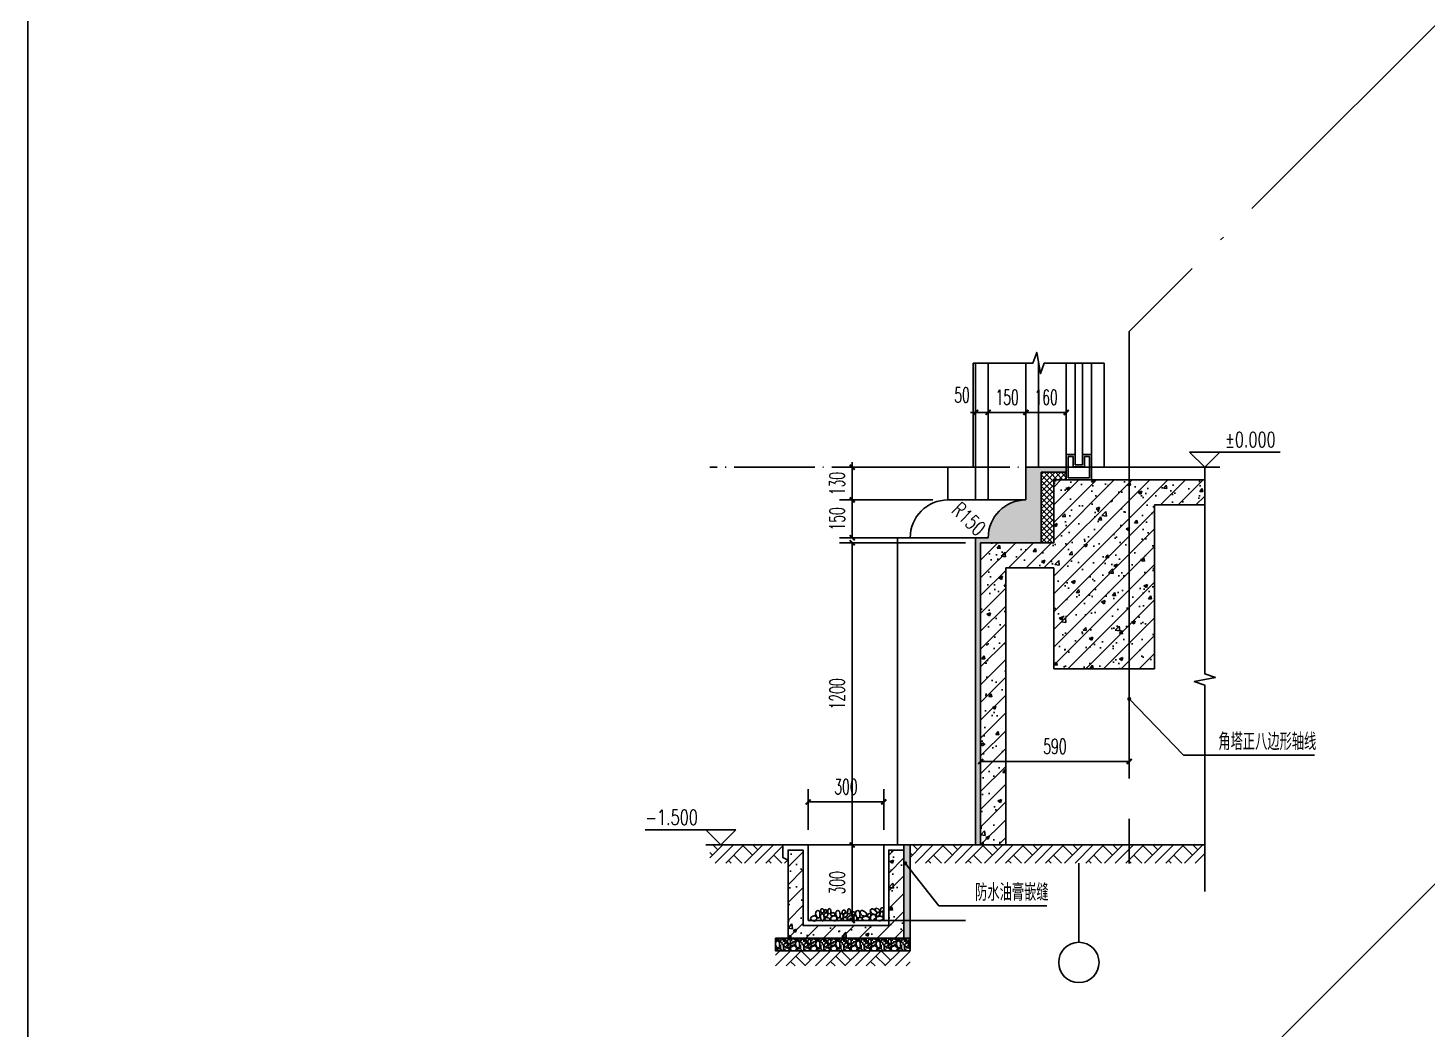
# Model space of a CAD drawing. Extents: x 0 to 125661, y -104936 to 8656.
# Drawn here: x 51141 to 56700, y -34249 to -30271 of the extents above; entities that cross this region are included whole.
import ezdxf
from ezdxf.enums import TextEntityAlignment as Align

# ---------------------------------------------------------------- set-up
doc = ezdxf.new("R2010")
doc.units = 0
doc.header["$LTSCALE"] = 800
doc.header["$MEASUREMENT"] = 0
doc.linetypes.add('DOTE', pattern=[2.42, 2, -0.2, 0.02, -0.2])
doc.layers.get('0').update_dxf_attribs({"linetype": 'CONTINUOUS'})
doc.layers.get('Defpoints').update_dxf_attribs({"color": 1, "linetype": 'CONTINUOUS'})
for name, color, linetype in [('A-卫生间', 173, 'CONTINUOUS'), ('A-外包装修', 227, 'CONTINUOUS'), ('A-外窗', 145, 'CONTINUOUS'), ('AXIS', 3, 'CONTINUOUS'), ('AXIS_TEXT', 7, 'CONTINUOUS'), ('DIM_ELEV', 3, 'CONTINUOUS'), ('DIM_LEAD', 3, 'CONTINUOUS'), ('DIM_SYMB', 3, 'CONTINUOUS'), ('DOTE', 28, 'CONTINUOUS'), ('PUB_DIM', 3, 'CONTINUOUS'), ('PUB_HATCH', 8, 'CONTINUOUS'), ('PUB_TEXT', 7, 'CONTINUOUS'), ('WALL', 50, 'CONTINUOUS'), ('WINDOW', 145, 'CONTINUOUS'), ('看线1', 7, 'CONTINUOUS'), ('门窗', 4, 'CONTINUOUS'), ('防水', 249, 'CONTINUOUS'), ('面层', 123, 'CONTINUOUS')]:
    doc.layers.add(name, color=color, linetype=linetype)
doc.styles.add('_TCH_DIM', font='SIMPLEX', dxfattribs={"bigfont": 'GBCBIG'})
doc.styles.add('COMPLEX', font='COMPLEX')
doc.styles.add('DIM_FONT', font='SIMPLEX.shx', dxfattribs={"width": 0.6})
doc.dimstyles.new('DIMN20', dxfattribs={"dimscale": 0.2, "dimtxt": 300, "dimasz": 100, "dimexe": 250, "dimexo": 300, "dimgap": 150, "dimtad": 1, "dimdec": 0, "dimzin": 0, "dimdsep": 46, "dimtxsty": 'DIM_FONT', "dimblk": 'ARCHTICK', "dimcen": 0.09, "dimclrt": 7, "dimazin": 2, "dimtfac": 1, "dimtdec": 0, "dimtix": 1, "dimtmove": 2, "dimatfit": 3, "dimfxl": 0, "dimtolj": 1, "dimtzin": 0, "dimarcsym": 0})

# ---------------------------------------------------------------- blocks, each defined once
blk = doc.blocks.new('_ArchTick')
at = {"color": 0, "linetype": 'ByBlock', "const_width": 0.4}
blk.add_lwpolyline([(-0.5, -0.5), (0.5, 0.5)], dxfattribs=at)
blk = doc.blocks.new('*D429')
at = {"layer": 'Defpoints', "color": 0}
for p in [(55263.8, -31796.7), (55103.8, -32014.5), (55263.8, -32014.5)]:
    blk.add_point(p, dxfattribs=at)
at = {"layer": 'PUB_DIM', "color": 0, "lineweight": -2}
for p, q in [((55103.8, -31954.5), (55103.8, -31746.7)), ((55103.8, -31796.7), (55263.8, -31796.7)), ((55263.8, -31954.5), (55263.8, -31746.7))]:
    blk.add_line(p, q, dxfattribs=at)
at = {"layer": 'PUB_DIM', "color": 0, "lineweight": -2, "xscale": 20, "yscale": 20, "zscale": 20, "rotation": 180}
blk.add_blockref('_ArchTick', (55103.8, -31796.7), dxfattribs=at)
at = {"layer": 'PUB_DIM', "color": 0, "lineweight": -2, "xscale": 20, "yscale": 20, "zscale": 20}
blk.add_blockref('_ArchTick', (55263.8, -31796.7), dxfattribs=at)
at = {"layer": 'PUB_DIM', "color": 7, "insert": (55183.8, -31736.7), "char_height": 60, "attachment_point": 5, "style": 'DIM_FONT'}
blk.add_mtext('\\A1;160', dxfattribs=at)
blk = doc.blocks.new('*D430')
at = {"layer": 'Defpoints', "color": 0}
for p in [(55103.8, -31796.7), (54953.8, -32014.5), (55103.8, -32014.5)]:
    blk.add_point(p, dxfattribs=at)
at = {"layer": 'PUB_DIM', "color": 0, "lineweight": -2}
for p, q in [((54953.8, -31954.5), (54953.8, -31746.7)), ((54953.8, -31796.7), (55103.8, -31796.7)), ((55103.8, -31954.5), (55103.8, -31746.7))]:
    blk.add_line(p, q, dxfattribs=at)
at = {"layer": 'PUB_DIM', "color": 0, "lineweight": -2, "xscale": 20, "yscale": 20, "zscale": 20, "rotation": 180}
blk.add_blockref('_ArchTick', (54953.8, -31796.7), dxfattribs=at)
at = {"layer": 'PUB_DIM', "color": 0, "lineweight": -2, "xscale": 20, "yscale": 20, "zscale": 20}
blk.add_blockref('_ArchTick', (55103.8, -31796.7), dxfattribs=at)
at = {"layer": 'PUB_DIM', "color": 7, "insert": (55028.8, -31736.7), "char_height": 60, "attachment_point": 5, "style": 'DIM_FONT'}
blk.add_mtext('\\A1;150', dxfattribs=at)
blk = doc.blocks.new('*D431')
at = {"layer": 'Defpoints', "color": 0}
for p in [(54953.8, -31796.7), (54903.8, -32014.5), (54953.8, -32014.5)]:
    blk.add_point(p, dxfattribs=at)
at = {"layer": 'PUB_DIM', "color": 0, "lineweight": -2}
for p, q in [((54903.8, -31796.7), (54883.8, -31796.7)), ((54903.8, -31954.5), (54903.8, -31746.7)), ((54903.8, -31796.7), (54953.8, -31796.7)), ((54953.8, -31954.5), (54953.8, -31746.7)), ((54953.8, -31796.7), (54973.8, -31796.7))]:
    blk.add_line(p, q, dxfattribs=at)
at = {"layer": 'PUB_DIM', "color": 0, "lineweight": -2, "xscale": 20, "yscale": 20, "zscale": 20}
blk.add_blockref('_ArchTick', (54903.8, -31796.7), dxfattribs=at)
at = {"layer": 'PUB_DIM', "color": 0, "lineweight": -2, "xscale": 20, "yscale": 20, "zscale": 20, "rotation": 180}
blk.add_blockref('_ArchTick', (54953.8, -31796.7), dxfattribs=at)
at = {"layer": 'PUB_DIM', "color": 7, "insert": (54849.8, -31727.7), "char_height": 60, "attachment_point": 5, "style": 'DIM_FONT'}
blk.add_mtext('\\A1;50', dxfattribs=at)
blk = doc.blocks.new('*D432')
at = {"layer": 'Defpoints', "color": 0}
for p in [(54413.8, -32144.5), (54793.8, -32144.5), (54793.8, -32294.5)]:
    blk.add_point(p, dxfattribs=at)
at = {"layer": 'PUB_DIM', "color": 0, "lineweight": -2}
for p, q in [((54733.8, -32144.5), (54363.8, -32144.5)), ((54413.8, -32294.5), (54413.8, -32144.5)), ((54733.8, -32294.5), (54363.8, -32294.5))]:
    blk.add_line(p, q, dxfattribs=at)
at = {"layer": 'PUB_DIM', "color": 0, "lineweight": -2, "xscale": 20, "yscale": 20, "zscale": 20}
for p, rotation in [((54413.8, -32144.5), 90), ((54413.8, -32294.5), 270)]:
    blk.add_blockref('_ArchTick', p, dxfattribs=dict(at, rotation=rotation))
at = {"layer": 'PUB_DIM', "color": 7, "insert": (54353.8, -32219.5), "char_height": 60, "attachment_point": 5, "rotation": 90, "style": 'DIM_FONT'}
blk.add_mtext('\\A1;150', dxfattribs=at)
blk = doc.blocks.new('*D433')
at = {"layer": 'Defpoints', "color": 0}
for p in [(54413.8, -32014.5), (54793.8, -32014.5), (54793.8, -32144.5)]:
    blk.add_point(p, dxfattribs=at)
at = {"layer": 'PUB_DIM', "color": 0, "lineweight": -2}
for p, q in [((54733.8, -32014.5), (54363.8, -32014.5)), ((54413.8, -32014.5), (54413.8, -31994.5)), ((54413.8, -32144.5), (54413.8, -32014.5)), ((54733.8, -32144.5), (54363.8, -32144.5)), ((54413.8, -32144.5), (54413.8, -32164.5))]:
    blk.add_line(p, q, dxfattribs=at)
at = {"layer": 'PUB_DIM', "color": 0, "lineweight": -2, "xscale": 20, "yscale": 20, "zscale": 20}
for p, rotation in [((54413.8, -32014.5), 270), ((54413.8, -32144.5), 90)]:
    blk.add_blockref('_ArchTick', p, dxfattribs=dict(at, rotation=rotation))
at = {"layer": 'PUB_DIM', "color": 7, "insert": (54353.8, -32079.5), "char_height": 60, "attachment_point": 5, "rotation": 90, "style": 'DIM_FONT'}
blk.add_mtext('\\A1;130', dxfattribs=at)
blk = doc.blocks.new('*D456')
at = {"layer": 'Defpoints', "color": 0}
for p in [(54538.8, -33343.5), (54238.8, -33514.5), (54538.8, -33514.5)]:
    blk.add_point(p, dxfattribs=at)
at = {"layer": 'PUB_DIM', "color": 0, "lineweight": -2}
for p, q in [((54238.8, -33454.5), (54238.8, -33293.5)), ((54538.8, -33454.5), (54538.8, -33293.5)), ((54238.8, -33343.5), (54538.8, -33343.5))]:
    blk.add_line(p, q, dxfattribs=at)
at = {"layer": 'PUB_DIM', "color": 0, "lineweight": -2, "xscale": 20, "yscale": 20, "zscale": 20, "rotation": 180}
blk.add_blockref('_ArchTick', (54238.8, -33343.5), dxfattribs=at)
at = {"layer": 'PUB_DIM', "color": 0, "lineweight": -2, "xscale": 20, "yscale": 20, "zscale": 20}
blk.add_blockref('_ArchTick', (54538.8, -33343.5), dxfattribs=at)
at = {"layer": 'PUB_DIM', "color": 7, "insert": (54388.8, -33283.5), "char_height": 60, "attachment_point": 5, "style": 'DIM_FONT'}
blk.add_mtext('\\A1;300', dxfattribs=at)
blk = doc.blocks.new('*D457')
at = {"layer": 'Defpoints', "color": 0}
for p in [(54923.8, -32864.5), (55513.8, -32864.5), (55513.8, -33183)]:
    blk.add_point(p, dxfattribs=at)
at = {"layer": 'PUB_DIM', "color": 0, "lineweight": -2}
for p, q in [((54923.8, -32924.5), (54923.8, -33233)), ((55513.8, -32924.5), (55513.8, -33233)), ((54923.8, -33183), (55513.8, -33183))]:
    blk.add_line(p, q, dxfattribs=at)
at = {"layer": 'PUB_DIM', "color": 0, "lineweight": -2, "xscale": 20, "yscale": 20, "zscale": 20, "rotation": 180}
blk.add_blockref('_ArchTick', (54923.8, -33183), dxfattribs=at)
at = {"layer": 'PUB_DIM', "color": 0, "lineweight": -2, "xscale": 20, "yscale": 20, "zscale": 20}
blk.add_blockref('_ArchTick', (55513.8, -33183), dxfattribs=at)
at = {"layer": 'PUB_DIM', "color": 7, "insert": (55218.8, -33123), "char_height": 60, "attachment_point": 5, "style": 'DIM_FONT'}
blk.add_mtext('\\A1;590', dxfattribs=at)
blk = doc.blocks.new('*D458')
at = {"layer": 'Defpoints', "color": 0}
for p in [(54413.8, -32314.5), (54923.8, -32314.5), (54923.8, -33514.5)]:
    blk.add_point(p, dxfattribs=at)
at = {"layer": 'PUB_DIM', "color": 0, "lineweight": -2}
for p, q in [((54863.8, -32314.5), (54363.8, -32314.5)), ((54413.8, -33514.5), (54413.8, -32314.5)), ((54863.8, -33514.5), (54363.8, -33514.5))]:
    blk.add_line(p, q, dxfattribs=at)
at = {"layer": 'PUB_DIM', "color": 0, "lineweight": -2, "xscale": 20, "yscale": 20, "zscale": 20}
for p, rotation in [((54413.8, -32314.5), 90), ((54413.8, -33514.5), 270)]:
    blk.add_blockref('_ArchTick', p, dxfattribs=dict(at, rotation=rotation))
at = {"layer": 'PUB_DIM', "color": 7, "insert": (54353.8, -32914.5), "char_height": 60, "attachment_point": 5, "rotation": 90, "style": 'DIM_FONT'}
blk.add_mtext('\\A1;1200', dxfattribs=at)
blk = doc.blocks.new('*D459')
at = {"layer": 'Defpoints', "color": 0}
for p in [(54413.8, -33514.5), (54923.8, -33514.5), (54923.8, -33814.5)]:
    blk.add_point(p, dxfattribs=at)
at = {"layer": 'PUB_DIM', "color": 0, "lineweight": -2}
for p, q in [((54863.8, -33514.5), (54363.8, -33514.5)), ((54413.8, -33814.5), (54413.8, -33514.5)), ((54863.8, -33814.5), (54363.8, -33814.5))]:
    blk.add_line(p, q, dxfattribs=at)
at = {"layer": 'PUB_DIM', "color": 0, "lineweight": -2, "xscale": 20, "yscale": 20, "zscale": 20}
for p, rotation in [((54413.8, -33514.5), 90), ((54413.8, -33814.5), 270)]:
    blk.add_blockref('_ArchTick', p, dxfattribs=dict(at, rotation=rotation))
at = {"layer": 'PUB_DIM', "color": 7, "insert": (54353.8, -33664.5), "char_height": 60, "attachment_point": 5, "rotation": 90, "style": 'DIM_FONT'}
blk.add_mtext('\\A1;300', dxfattribs=at)
blk = doc.blocks.new('_AXISO')
blk.add_circle((0, 0), 0.5)
at = {"layer": 'AXIS_TEXT', "style": 'COMPLEX', "width": 1.041667}
blk.add_attdef('A', text='', height=0.56, dxfattribs=at).set_placement((-0.25, -0.28), (0.25, -0.28), align=Align.FIT)

msp = doc.modelspace()

# ---------------------------------------------------------------- hatches: boundary and pattern name
at = {"layer": 'PUB_HATCH'}
h = msp.add_hatch(dxfattribs=at)
h.set_pattern_fill('HEX', color=256, scale=10, style=0)
h.set_pattern_definition([(0, (54903.808, -33514.461), (0, 16.49778), [9.525, -19.05]), (120, (54903.808, -33514.461), (-14.2875, -8.24889), [9.525, -19.05]), (60, (54913.333, -33514.461), (-14.2875, 8.24889), [9.525, -19.05])])
h.paths.add_polyline_path([(55163.8, -32034.5), (55263.8, -32034.5), (55263.8, -32014.5), (55103.8, -32014.5), (55103.8, -32144.5, 0.414214), (54953.8, -32294.5), (54903.8, -32294.5), (54903.8, -33514.5), (54923.8, -33514.5), (54923.8, -32314.5), (55163.8, -32314.5)])
h = msp.add_hatch(dxfattribs=at)
h.set_pattern_fill('钢筋混凝土', color=256, scale=20, style=0)
h.set_pattern_definition([(45, (54923.81, -33514.46), (-35.3553, 35.3553), []), (50, (54923.81, -33514.46), (143.452, -12.5504), [15, -165]), (355, (54923.81, -33514.46), (-27.75, 150.438), [12, -132]), (100.451, (54935.76, -33515.51), (115.702, 137.888), [12.748, -140.228]), (46.184, (54923.8, -33474.46), (213.448, -33.104), [22.5, -247.5]), (96.636, (54941.6, -33477.22), (186.933, 194.824), [19.122, -210.343]), (351.184, (54923.8, -33474.46), (186.932, 194.824), [18, -198]), (21, (54943.81, -33484.46), (119.381, -80.524), [15, -165]), (326, (54943.81, -33484.46), (48.663, 145.03), [12, -132]), (71.451, (54953.76, -33491.17), (168.045, 64.506), [12.748, -140.228]), (37.5, (54923.81, -33514.46), (2.432, 66.5788), [0, -130.4, 0, -134, 0, -132.5]), (7.5, (54923.81, -33514.46), (52.614, 78.8823), [0, -76.4, 0, -127.4, 0, -50.5]), (327.5, (54879.21, -33514.46), (106.7645, -4.511), [0, -50, 0, -156, 0, -207]), (317.5, (54859.21, -33514.46), (116.637, 20.021), [0, -65, 0, -103.6, 0, -147])])
h.paths.add_polyline_path([(55513.8, -32064.5), (55213.8, -32064.5), (55213.8, -32314.5), (54923.8, -32314.5), (54923.8, -33514.5), (55023.8, -33514.5), (55023.8, -32414.5), (55213.8, -32414.5), (55213.8, -32814.5), (55513.8, -32814.5)])
h.paths.add_polyline_path([(55613.8, -32164.5), (55813.8, -32164.5), (55813.8, -32064.5), (55513.8, -32064.5), (55513.8, -32814.5), (55613.8, -32814.5)])
h = msp.add_hatch(dxfattribs=at)
h.set_pattern_fill('ANSI37', color=256, scale=10, style=0)
h.set_pattern_definition([(45, (55163.808, -32314.461), (-11.2253, 11.2253), []), (135, (55163.808, -32314.461), (-11.2253, -11.2253), [])])
h.paths.add_polyline_path([(55213.8, -32064.5), (55263.8, -32064.5), (55263.8, -32034.5), (55163.8, -32034.5), (55163.8, -32314.5), (55213.8, -32314.5)])
h = msp.add_hatch(dxfattribs=at)
h.set_pattern_fill('夯实???^Q', color=256, scale=20, style=0)
h.set_pattern_definition([(45, (52507.86, -33634.64), (-79.479, 79.479), []), (45, (52549.86, -33634.64), (-79.479, 79.479), []), (45, (52591.86, -33634.64), (-79.479, 79.479), []), (135, (52507.86, -33634.64), (-79.479, -79.479), [53, -59.4]), (135, (52528.86, -33613.64), (-79.479, -79.479), [53, -59.4]), (135, (52549.86, -33592.64), (-79.479, -79.479), [53, -59.4])])
h.paths.add_polyline_path([(53848.8, -33514.5), (53848.8, -33586.8), (54158.8, -33586.8), (54158.8, -33574.5), (54138.8, -33564.5), (54138.8, -33514.5)])
h = msp.add_hatch(dxfattribs=at)
h.set_pattern_fill('夯实伧?^Q', color=256, scale=20, style=0)
h.set_pattern_definition([(45, (53937.41, -33634.64), (-79.479, 79.479), []), (45, (53979.41, -33634.64), (-79.479, 79.479), []), (45, (54021.41, -33634.64), (-79.479, 79.479), []), (135, (53937.41, -33634.64), (-79.479, -79.479), [53, -59.4]), (135, (53958.41, -33613.64), (-79.479, -79.479), [53, -59.4]), (135, (53979.41, -33592.64), (-79.479, -79.479), [53, -59.4])])
h.paths.add_polyline_path([(54643.8, -33514.5), (54643.8, -33586.8), (55813.8, -33586.8), (55813.8, -33514.5)])
h = msp.add_hatch(dxfattribs=at)
h.set_pattern_fill('钢筋混?^Q', color=256, scale=20, style=0)
h.set_pattern_definition([(45, (54158.81, -33884.46), (-35.3553, 35.3553), []), (50, (54158.81, -33884.46), (143.452, -12.55), [15, -165]), (355, (54158.81, -33884.46), (-27.75, 150.44), [12, -132]), (100.451, (54170.76, -33885.51), (115.702, 137.888), [12.748, -140.228]), (46.184, (54158.8, -33844.46), (213.45, -33.104), [22.5, -247.5]), (96.636, (54176.6, -33847.22), (186.93, 194.82), [19.12, -210.34]), (351.184, (54158.8, -33844.46), (186.93, 194.82), [18, -198]), (21, (54178.81, -33854.46), (119.381, -80.524), [15, -165]), (326, (54178.81, -33854.46), (48.663, 145.03), [12, -132]), (71.45, (54188.76, -33861.17), (168.045, 64.506), [12.748, -140.228]), (37.5, (54158.81, -33884.46), (2.432, 66.5788), [0, -130.4, 0, -134, 0, -132.5]), (7.5, (54158.81, -33884.46), (52.614, 78.882), [0, -76.4, 0, -127.4, 0, -50.5]), (327.5, (54114.21, -33884.46), (106.7645, -4.511), [0, -50, 0, -156, 0, -207]), (317.5, (54094.21, -33884.46), (116.637, 20.021), [0, -65, 0, -103.6, 0, -147])])
h.paths.add_polyline_path([(54218.8, -33534.5), (54178.2, -33534.5), (54178.2, -33745.4), (54218.8, -33745.4)])
h.paths.add_polyline_path([(54218.8, -33745.4), (54178.2, -33745.4), (54178.2, -33534.5), (54158.8, -33534.5), (54158.8, -33884.5), (54618.8, -33884.5), (54618.8, -33745.4), (54558.8, -33745.4), (54558.8, -33834.5), (54218.8, -33834.5)])
h.paths.add_polyline_path([(54618.8, -33534.5), (54558.8, -33534.5), (54558.8, -33745.4), (54618.8, -33745.4)])
h = msp.add_hatch(dxfattribs=at)
h.set_pattern_fill('砾石???^Q', color=256, scale=20, style=0)
h.set_pattern_definition([(0, (-3805219.11, 2280032.58), (80, 80), [8, -12, 4, -12, 4, -40]), (0, (-3805179.11, 2280040.58), (80, 80), [4, -76]), (0, (-3805203.11, 2280044.58), (80, 80), [4, -8, 4, -64]), (0, (-3805163.11, 2280048.58), (80, 80), [8, -72]), (0, (-3805155.11, 2280052.58), (80, 80), [4, -76]), (0, (-3805179.11, 2280060.58), (80, 80), [8, -72]), (0, (-3805219.11, 2280064.58), (80, 80), [4, -8, 4, -20, 12, -32]), (0, (-3805163.11, 2280072.58), (80, 80), [8, -72]), (0, (-3805211.11, 2280076.58), (80, 80), [8, -4, 4, -32, 4, -28]), (0, (-3805215.11, 2280080.58), (80, 80), [4, -76]), (0, (-3805187.11, 2280084.58), (80, 80), [4, -4, 4, -68]), (0, (-3805199.11, 2280088.58), (80, 80), [4, -76]), (0, (-3805147.11, 2280092.58), (80, 80), [4, -76]), (0, (-3805183.11, 2280096.58), (80, 80), [4, -32, 4, -40]), (0, (-3805183.11, 2280100.58), (80, 80), [8, -72]), (0, (-3805167.11, 2280104.58), (80, 80), [8, -72]), (0, (-3805215.11, 2280108.58), (80, 80), [4, -48, 8, -20]), (90, (-3805219.11, 2280068.58), (-80, 80), [16, -16, 8, -40]), (90, (-3805215.11, 2280068.58), (-80, 80), [4, -28, 8, -40]), (90, (-3805211.11, 2280048.58), (-80, 80), [12, -68]), (90, (-3805207.11, 2280048.58), (-80, 80), [8, -72]), (90, (-3805203.11, 2280036.58), (-80, 80), [4, -48, 4, -4, 8, -12]), (90, (-3805195.11, 2280036.58), (-80, 80), [4, -28, 4, -44]), (90, (-3805191.11, 2280068.58), (-80, 80), [8, -12, 4, -4, 8, -44]), (90, (-3805187.11, 2280052.58), (-80, 80), [8, -44, 4, -24]), (90, (-3805183.11, 2280036.58), (-80, 80), [4, -4, 8, -64]), (90, (-3805175.11, 2280088.58), (-80, 80), [4, -76]), (90, (-3805171.11, 2280088.58), (-80, 80), [8, -8, 4, -4, 8, -48]), (90, (-3805167.11, 2280052.58), (-80, 80), [4, -4, 4, -8, 4, -56]), (90, (-3805155.11, 2280080.58), (-80, 80), [16, -64]), (90, (-3805151.11, 2280072.58), (-80, 80), [16, -12, 8, -44]), (90, (-3805147.11, 2280040.58), (-80, 80), [4, -12, 8, -56]), (90, (-3805143.11, 2280048.58), (-80, 80), [12, -68]), (45, (-3805187.11, 2280032.58), (4e-15, 79.9999999), [5.6568, -107.480285]), (45, (-3805143.11, 2280036.58), (4e-15, 79.9999999), [5.6568, -96.16668496, 5.6568, -5.6568]), (45, (-3805195.11, 2280040.58), (4e-15, 79.9999999), [5.6568, -45.2544, 5.6568, -56.56908496]), (45, (-3805175.11, 2280040.58), (4e-15, 79.9999999), [5.6568, -90.50988496, 5.6568, -11.3136]), (45, (-3805171.11, 2280040.58), (4e-15, 79.9999999), [11.3136, -45.2544, 11.3136, -45.25548496]), (45, (-3805191.11, 2280048.58), (0.0003835, 79.9996163), [5.656, -50.912, 5.656, -5.656, 5.656, -39.6010848]), (45, (-3805151.11, 2280052.58), (4e-15, 79.9999999), [5.6568, -5.6568, 5.6568, -96.16668496]), (45, (-3805207.11, 2280056.58), (0.0003835, 79.9996163), [5.6568, -67.8816, 5.6568, -33.94188496]), (45, (-3805143.11, 2280064.58), (0.0003835, 79.9996163), [5.656, -5.656, 5.656, -22.6272, 5.656, -67.885884]), (45, (-3805191.11, 2280076.58), (4e-15, 79.9999999), [5.6568, -107.480285]), (45, (-3805211.11, 2280080.58), (4e-15, 79.9999999), [11.31368, -101.823405]), (45, (-3805219.11, 2280088.58), (4e-15, 79.9999999), [5.6568, -5.6568, 5.6568, -96.16668496]), (45, (-3805175.11, 2280100.58), (4e-15, 79.9999999), [5.6568, -107.480285]), (45, (-3805151.11, 2280108.58), (4e-15, 79.9999999), [5.6568, -107.480285]), (135, (-3805183.11, 2280040.58), (4e-15, 79.9999999), [5.6568, -107.480285]), (135, (-3805179.11, 2280040.58), (4e-15, 79.9999999), [5.6568, -107.480285]), (135, (-3805203.11, 2280044.58), (4e-15, 79.9999999), [5.6568, -22.6272, 11.3136, -73.53948496]), (135, (-3805219.11, 2280044.58), (4e-15, 79.9999999), [5.6568, -107.480285]), (135, (-3805167.11, 2280056.58), (4e-15, 79.9999999), [5.6568, -45.254832, 5.6568, -56.56865296]), (135, (-3805163.11, 2280056.58), (-0.0003835, 79.9996163), [5.656, -33.944, 5.656, -33.936, 5.656, -28.2890848]), (135, (-3805211.11, 2280060.58), (-0.0003835, 79.9996163), [5.6568, -107.480285]), (135, (-3805147.11, 2280064.58), (-0.0003835, 79.9996163), [11.312, -28.284, 5.656, -5.656, 5.656, -56.5730848]), (135, (-3805199.11, 2280076.58), (4e-15, 79.9999999), [5.6568, -107.480285]), (135, (-3805167.11, 2280076.58), (4e-15, 79.9999999), [11.31368, -101.823405]), (135, (-3805163.11, 2280076.58), (4e-15, 79.9999999), [5.6568, -107.480285]), (135, (-3805187.11, 2280084.58), (4e-15, 79.9999999), [5.6568, -107.480285]), (135, (-3805211.11, 2280096.58), (4e-15, 79.9999999), [5.6568, -107.480285]), (135, (-3805147.11, 2280096.58), (4e-15, 79.9999999), [5.6568, -107.480285]), (26.5650512, (-3805211.112, 2280032.58), (80, 3e-08), [8.944, -169.9414382]), (26.5650512, (-3805219.112, 2280040.58), (80, 3e-08), [8.944, -169.9414382]), (26.5650512, (-3805219.112, 2280044.58), (80, 3e-08), [8.944, -169.9414382]), (26.5650512, (-3805199.112, 2280044.58), (80, 3e-08), [8.944, -169.9414382]), (26.5650512, (-3805203.112, 2280060.58), (80, 3e-08), [8.944, -169.9414382]), (26.5650512, (-3805203.112, 2280064.58), (80, 3e-08), [8.944, -169.9414382]), (26.5650512, (-3805187.112, 2280080.58), (80, 3e-08), [8.944, -169.9414382]), (26.5650512, (-3805183.112, 2280084.58), (80, 3e-08), [8.944, -169.9414382]), (26.5650512, (-3805215.112, 2280092.58), (80, 3e-08), [8.944, -169.9414382]), (26.5650512, (-3805191.112, 2280092.58), (80, 3e-08), [8.944, -169.9414382]), (63.4349488, (-3805151.112, 2280032.58), (4e-09, 80), [8.944, -169.9414382]), (63.4349488, (-3805171.112, 2280044.58), (4e-09, 80), [8.944, -169.9414382]), (63.4349488, (-3805183.112, 2280052.58), (4e-09, 80), [8.944, -169.9414382]), (63.4349488, (-3805171.112, 2280064.58), (4e-09, 80), [8.944, -169.9414382]), (63.4349488, (-3805167.112, 2280064.58), (4e-09, 80), [8.944, -169.9414382]), (63.4349488, (-3805195.112, 2280076.58), (4e-09, 80), [8.944, -169.9414382]), (63.4349488, (-3805203.112, 2280080.58), (4e-09, 80), [8.944, -169.9414382]), (63.4349488, (-3805171.112, 2280096.58), (4e-09, 80), [8.944, -169.9414382]), (63.4349488, (-3805203.112, 2280104.58), (4e-09, 80), [8.944, -169.9414382]), (116.5650512, (-3805215.112, 2280080.58), (-3e-08, 80), [8.944, -169.9414382]), (116.5650512, (-3805167.112, 2280080.58), (-3e-08, 80), [8.944, -169.9414382]), (116.5650512, (-3805219.112, 2280084.58), (-3e-08, 80), [8.944, -169.9414382]), (116.5650512, (-3805155.112, 2280096.58), (-3e-08, 80), [8.944, -169.9414382]), (116.5650512, (-3805207.112, 2280100.58), (-3e-08, 80), [8.944, -169.9414382]), (116.5650512, (-3805191.112, 2280104.58), (-3e-08, 80), [8.944, -169.9414382]), (153.4349488, (-3805187.112, 2280032.58), (-80, 3e-08), [8.944, -169.9414382]), (153.4349488, (-3805203.112, 2280040.58), (-80, 3e-08), [8.944, -169.9414382]), (153.4349488, (-3805147.112, 2280044.58), (-80, 3e-08), [8.944, -169.9414382]), (153.4349488, (-3805155.112, 2280052.58), (-80, 3e-08), [8.944, -169.9414382]), (153.4349488, (-3805187.112, 2280060.58), (-80, 3e-08), [8.944, -169.9414382]), (153.4349488, (-3805207.112, 2280064.58), (-80, 3e-08), [8.944, -169.9414382]), (153.4349488, (-3805183.112, 2280064.58), (-80, 3e-08), [8.944, -169.9414382]), (153.4349488, (-3805195.112, 2280072.58), (-80, 3e-08), [8.944, -169.9414382]), (153.4349488, (-3805195.112, 2280092.58), (-80, 3e-08), [8.944, -169.9414382]), (153.4349488, (-3805219.112, 2280108.58), (-80, 3e-08), [8.944, -169.9414382]), (153.4349488, (-3805171.112, 2280108.58), (-80, 3e-08), [8.944, -169.9414382]), (153.4349488, (-3805163.112, 2280108.58), (-80, 3e-08), [8.944, -169.9414382])])
h.paths.add_polyline_path([(54643.8, -33934.5), (54643.8, -33884.5), (54618.8, -33884.5), (54108.8, -33884.5), (54108.8, -33934.5)])
at = {"layer": '防水'}
msp.add_hatch(color=256, dxfattribs=at).paths.add_polyline_path([(54643.8, -33514.5), (54618.8, -33514.5), (54618.8, -33884.5), (54643.8, -33884.5), (54643.8, -33614.5), (54643.8, -33604.5)])

# ---------------------------------------------------------------- linework, layer by layer
at = {"layer": 'A-卫生间'}
msp.add_line((55813.8, -32014.5), (55363.8, -32014.5), dxfattribs=at)
at = {"layer": 'A-外包装修'}
for points in [[(54903.8, -32144.5), (54903.8, -31601)], [(54953.8, -32144.5), (54953.8, -31601)]]:
    msp.add_lwpolyline(points, dxfattribs=at)
at = {"layer": 'A-外窗'}
for p, q in [((54893.8, -31601), (54893.8, -32014.5)), ((55103.8, -31601), (55103.8, -32014.5)), ((55153.8, -31601), (55153.8, -32014.5)), ((55413.8, -31601), (55413.8, -32014.5)), ((54893.8, -32014.5), (54793.8, -32014.5)), ((54793.8, -32014.5), (54793.8, -32144.5)), ((54793.8, -32144.5), (55103.8, -32144.5)), ((54593.8, -32294.5), (54593.8, -33514.5)), ((54593.8, -32294.5), (54643.8, -32294.5)), ((54643.8, -32294.5), (54903.8, -32294.5))]:
    msp.add_line(p, q, dxfattribs=at)
msp.add_arc((54793.8, -32294.5), 150, 90, 180, dxfattribs=at)
at = {"layer": 'AXIS'}
msp.add_line((55313.8, -33586.8), (55313.8, -33900.9), dxfattribs=at)
at = {"layer": 'DIM_ELEV'}
for p, q in [((55813.8, -32014.5), (55753.8, -31954.5)), ((55753.8, -31954.5), (56113.8, -31954.5)), ((55813.8, -32014.5), (55873.8, -31954.5)), ((55469.4, -32014.5), (55873.8, -32014.5)), ((53951.8, -33454.5), (53591.8, -33454.5)), ((53891.8, -33514.5), (53831.8, -33454.5)), ((53891.8, -33514.5), (53951.8, -33454.5)), ((54236.3, -33514.5), (53831.8, -33514.5))]:
    msp.add_line(p, q, dxfattribs=at)
at = {"layer": 'DIM_LEAD'}
for p, q in [((55513.8, -32934.5), (55729.6, -33157.8)), ((55729.6, -33157.8), (56249.8, -33157.8)), ((54623.8, -33586.8), (54758.1, -33756.3)), ((54758.1, -33756.3), (55186.3, -33756.3))]:
    msp.add_line(p, q, dxfattribs=at)
at = {"layer": 'DIM_LEAD', "const_width": 8}
for points in [[(55511, -32931.6, 1), (55516.6, -32937.3, 1)], [(54621.3, -33583.7, 1), (54626.3, -33590, 1)]]:
    msp.add_lwpolyline(points, format="xyb", close=True, dxfattribs=at)
at = {"layer": 'DIM_SYMB'}
for points in [[(54893.8, -31601), (55131.3, -31601), (55146.6, -31559), (55161.4, -31643), (55176.3, -31601), (55413.8, -31601)], [(55813.8, -32014.5), (55813.8, -32834.6), (55855.8, -32849.9), (55771.8, -32864.7), (55813.8, -32879.6), (55813.8, -33699.8)]]:
    msp.add_lwpolyline(points, dxfattribs=at)
at = {"layer": 'DOTE', "linetype": 'DOTE', "ltscale": 0.2}
for p, q in [((55813.8, -32014.5), (53848.8, -32014.5)), ((55813.8, -33514.5), (53848.8, -33514.5))]:
    msp.add_line(p, q, dxfattribs=at)
at = {"layer": 'DOTE', "linetype": 'DOTE'}
for points in [[(65713.8, -33587.5), (65713.8, -31475), (62726.3, -28487.5), (58501.3, -28487.5), (55513.8, -31475), (55513.8, -33587.5)], [(65713.8, -36995), (65713.8, -34882.5), (62726.3, -31895), (58501.3, -31895), (55513.8, -34882.5), (55513.8, -36995)]]:
    msp.add_lwpolyline(points, dxfattribs=at)
at = {"layer": 'PUB_DIM'}
msp.add_lwpolyline([(55103.8, -32294.5, 0, 0, 0), (55024.8, -32218, 13.2, 0, 0), (54996, -32190.1, 0, 0, 0)], format="xyseb", dxfattribs=at)
at = {"layer": 'PUB_HATCH'}
for p, q in [((54108.8, -33952.5, 0), (54126.8, -33934.5)), ((54108.8, -33994.5), (54168.8, -33934.5)), ((54150.8, -33994.5), (54210.8, -33934.5)), ((54189.8, -33955.5), (54227.3, -33993)), ((54210.8, -33934.5), (54248.3, -33972)), ((54225.8, -33994.5), (54285.8, -33934.5)), ((54267.8, -33994.5), (54327.8, -33934.5)), ((54309.8, -33994.5), (54369.8, -33934.5)), ((54348.8, -33955.5), (54386.3, -33993)), ((54369.8, -33934.5), (54407.3, -33972)), ((54384.8, -33994.5), (54444.8, -33934.5)), ((54426.8, -33994.5), (54486.8, -33934.5)), ((54468.8, -33994.5), (54528.8, -33934.5)), ((54507.8, -33955.5), (54545.3, -33993)), ((54528.8, -33934.5), (54566.3, -33972)), ((54543.8, -33994.5), (54603.8, -33934.5)), ((54585.8, -33994.5), (54643.8, -33936.5)), ((54168.8, -33976.5), (54186.8, -33994.5, 0)), ((54327.8, -33976.5), (54345.8, -33994.5, 0)), ((54486.8, -33976.5), (54504.8, -33994.5, 0)), ((54627.8, -33994.5), (54643.8, -33978.5, 0))]:
    msp.add_line(p, q, dxfattribs=at)
at = {"layer": 'PUB_HATCH', "color": 1}
msp.add_lwpolyline([(51140.5, -25404.2), (58432.2, -25404.2), (58432.2, -39703.3), (51140.5, -39703.3)], close=True, dxfattribs=at)
at = {"layer": 'PUB_HATCH'}
for points, start_tangent, end_tangent in [([(54272.9, -33807.4), (54272.9, -33803.4), (54264.9, -33795.4), (54260.9, -33795.4), (54252.9, -33799.4), (54248.9, -33803.4), (54248.9, -33811.4), (54255, -33814.5), (54269.4, -33814.5), (54272.9, -33807.4)], (0.827506, 0.561458), (0.827506, 0.561458)), ([(54284.9, -33783.4), (54280.9, -33775.4), (54272.9, -33775.4), (54269.2, -33782.8), (54268.9, -33791.4), (54274, -33800.5), (54276.9, -33803.4), (54280.9, -33803.4), (54284.9, -33799.4), (54284.9, -33783.4)], (0.11811, 0.993001), (0.11811, 0.993001)), ([(54288.9, -33791.4), (54292.9, -33787.4), (54296.9, -33787.4), (54300.9, -33795.4), (54300.9, -33811.4), (54296.9, -33815.4), (54288.9, -33807.4), (54288.9, -33791.4)], (0.455642, 0.890163), (0.455642, 0.890163)), ([(54296.9, -33783.4), (54300.9, -33779.4), (54300.9, -33771.4), (54292.9, -33767.4), (54288.9, -33771.4), (54288.9, -33779.4), (54296.9, -33783.4)], (0.981376, 0.192097), (0.981376, 0.192097)), ([(54304.9, -33779.4), (54304.9, -33771.4), (54308.9, -33771.4), (54312.9, -33779.4), (54308.9, -33783.4), (54304.9, -33779.4)], (-0.421847, 0.906667), (-0.421847, 0.906667)), ([(54304.9, -33811.4), (54304.9, -33807.4), (54308.9, -33803.4), (54316.9, -33803.4), (54324.9, -33807.4), (54324.9, -33810.7), (54320.2, -33813.8), (54311, -33814.5), (54304.9, -33811.4)], (-0.465068, 0.885275), (-0.465068, 0.885275)), ([(54324.9, -33787.4), (54328.9, -33783.4), (54328.9, -33775.4), (54324.9, -33767.4), (54320.9, -33767.4), (54317.2, -33774.9), (54316.9, -33783.4), (54324.9, -33787.4)], (0.957001, 0.290083), (0.957001, 0.290083)), ([(54335, -33814.5), (54328.9, -33811.4), (54328.9, -33803.4), (54332.9, -33799.4), (54340.9, -33795.4), (54344.9, -33795.4), (54352.9, -33803.4), (54352.9, -33807.4), (54349.4, -33814.5), (54335, -33814.5)], (-0.987327, -0.158702), (-0.987327, -0.158702)), ([(54340.9, -33783.4), (54336.9, -33783.4), (54328.9, -33787.4), (54328.9, -33791.4), (54332.9, -33795.4), (54336.9, -33795.4), (54344.9, -33791.4), (54344.9, -33787.4), (54340.9, -33783.4)], (-0.726806, 0.686843), (-0.726806, 0.686843)), ([(54356.9, -33803.4), (54360.9, -33803.4), (54364.9, -33799.4), (54364.9, -33783.4), (54360.9, -33775.4), (54352.9, -33775.4), (54348.9, -33783.4), (54348.9, -33791.4), (54352.9, -33799.4), (54356.9, -33803.4)], (0.926091, -0.3773), (0.926091, -0.3773)), ([(54365.6, -33802.8), (54361.6, -33802.8), (54353.6, -33806.8), (54353.6, -33810.8), (54357.6, -33814.8), (54361.6, -33814.8), (54369.6, -33810.8), (54369.6, -33806.8), (54365.6, -33802.8)], (-0.726806, 0.686843), (-0.726806, 0.686843)), ([(54373.8, -33806.7, 0), (54377.8, -33802.7, 0), (54377.8, -33794.7, 0), (54373.8, -33786.7, 0), (54369.8, -33786.7, 0), (54366.1, -33794.2, 0), (54365.8, -33802.7, 0), (54373.8, -33806.7, 0)], (0.957001, 0.290083), (0.957001, 0.290083)), ([(54378.4, -33773.3, 0), (54375.7, -33776.3, 0), (54373.5, -33785, 0), (54376.5, -33787.6, 0), (54382.1, -33787.2, 0), (54384.7, -33784.2, 0), (54387, -33775.6, 0), (54384, -33772.9, 0), (54378.4, -33773.3, 0)], (-0.995775, -0.091829), (-0.995775, -0.091829)), ([(54389.8, -33802.7, 0), (54385.8, -33802.7, 0), (54377.8, -33806.7, 0), (54377.8, -33810.7, 0), (54381.8, -33814.7, 0), (54385.8, -33814.7, 0), (54393.8, -33810.7, 0), (54393.8, -33806.7, 0), (54389.8, -33802.7, 0)], (-0.726806, 0.686843), (-0.726806, 0.686843)), ([(54403.4, -33788), (54407.4, -33784), (54407.4, -33776), (54403.4, -33768), (54399.4, -33768), (54395.7, -33775.5), (54395.4, -33784), (54403.4, -33788)], (0.957001, 0.290083), (0.957001, 0.290083)), ([(54402.8, -33813.1), (54396.7, -33810.1), (54396.7, -33802.1), (54400.7, -33798.1), (54408.7, -33794.1), (54412.7, -33794.1), (54420.7, -33802.1), (54420.7, -33806.1), (54417.2, -33813.1), (54402.8, -33813.1)], (-0.987327, -0.158702), (-0.987327, -0.158702)), ([(54420.9, -33780.3), (54416.9, -33780.3), (54408.9, -33784.3), (54408.9, -33788.3), (54412.9, -33792.3), (54416.9, -33792.3), (54424.9, -33788.3), (54424.9, -33784.3), (54420.9, -33780.3)], (-0.726806, 0.686843), (-0.726806, 0.686843)), ([(54427.8, -33814.5, 0), (54431.9, -33810.5, 0), (54431.9, -33802.5, 0), (54427.9, -33794.5, 0), (54423.9, -33794.5, 0), (54420.1, -33801.9, 0), (54419.9, -33810.5, 0), (54427.8, -33814.5, 0)], (0.957001, 0.290083), (0.957001, 0.290083)), ([(54435.4, -33804), (54439.4, -33804), (54443.4, -33800), (54443.4, -33784), (54439.4, -33776), (54431.4, -33776), (54427.4, -33784), (54427.4, -33792), (54431.4, -33800), (54435.4, -33804)], (0.926091, -0.3773), (0.926091, -0.3773)), ([(54449.4, -33802.5), (54445.4, -33802.5), (54437.4, -33806.5), (54437.4, -33810.5), (54441.4, -33814.5), (54445.4, -33814.5), (54453.4, -33810.5), (54453.4, -33806.5), (54449.4, -33802.5)], (-0.726806, 0.686843), (-0.726806, 0.686843)), ([(54468.2, -33796.3, 0), (54470.8, -33793.3, 0), (54470.5, -33787.7, 0), (54458.5, -33777.1, 0), (54449.8, -33774.8, 0), (54444.5, -33780.8, 0), (54447.9, -33789.1, 0), (54453.9, -33794.4, 0), (54462.5, -33796.7, 0), (54468.2, -33796.3, 0)], (0.895066, 0.445933), (0.895066, 0.445933)), ([(54453.8, -33802.3), (54452.8, -33806.1), (54455.8, -33811), (54471.3, -33814.8), (54480, -33812.8), (54481.9, -33805), (54475.1, -33799.3), (54467.4, -33797.4), (54458.6, -33799.3), (54453.8, -33802.3)], (-0.586929, -0.809638), (-0.586929, -0.809638)), ([(54479.5, -33786.8, 0), (54476.9, -33789.8, 0), (54474.6, -33798.5, 0), (54477.6, -33801.1, 0), (54483.2, -33800.8, 0), (54485.9, -33797.8, 0), (54488.2, -33789.1, 0), (54485.2, -33786.5, 0), (54479.5, -33786.8, 0)], (-0.995775, -0.091829), (-0.995775, -0.091829)), ([(54508.9, -33789.7, 0), (54511.6, -33786.7, 0), (54511.2, -33781.1, 0), (54499.2, -33770.5, 0), (54490.6, -33768.2, 0), (54485.3, -33774.2, 0), (54488.6, -33782.5, 0), (54494.7, -33787.8, 0), (54503.3, -33790.1, 0), (54508.9, -33789.7, 0)], (0.895066, 0.445933), (0.895066, 0.445933)), ([(54498.9, -33811.8, 0), (54492.6, -33814.4, 0), (54486.6, -33809.1, 0), (54486.2, -33803.4, 0), (54488.5, -33794.8, 0), (54491.2, -33791.8, 0), (54502.5, -33791.1, 0), (54505.5, -33793.7, 0), (54508.4, -33801, 0), (54498.9, -33811.8, 0)], (-0.533155, -0.846018), (-0.533155, -0.846018)), ([(54522.6, -33779.2, 0), (54522.2, -33773.5, 0), (54516.2, -33768.2, 0), (54507.6, -33766, 0), (54504.9, -33769, 0), (54508.1, -33776.7, 0), (54514.3, -33782.5, 0), (54522.6, -33779.2, 0)], (0.414495, 0.910052), (0.414495, 0.910052)), ([(54536.6, -33807.6, 0), (54536.8, -33803.6, 0), (54533, -33799.4, 0), (54517, -33798.7, 0), (54508.8, -33802.3, 0), (54508.4, -33810.3, 0), (54516.3, -33814.7, 0), (54524.2, -33815, 0), (54532.4, -33811.4, 0), (54536.6, -33807.6, 0)], (0.420275, 0.907397), (0.420275, 0.907397)), ([(54514.2, -33782.7, 0), (54511.6, -33785.7, 0), (54509.3, -33794.4, 0), (54512.3, -33797, 0), (54517.9, -33796.7, 0), (54520.6, -33793.7, 0), (54522.9, -33785, 0), (54519.9, -33782.4, 0), (54514.2, -33782.7, 0)], (-0.995775, -0.091829), (-0.995775, -0.091829)), ([(54532, -33798.6, 0), (54536, -33794.6, 0), (54536, -33786.6, 0), (54532, -33778.6, 0), (54528, -33778.6, 0), (54524.3, -33786, 0), (54524, -33794.6, 0), (54532, -33798.6, 0)], (0.957001, 0.290083), (0.957001, 0.290083)), ([(54530.1, -33764.5, 0), (54527.5, -33767.5, 0), (54525.2, -33776.2, 0), (54528.2, -33778.8, 0), (54533.9, -33778.5, 0), (54536.5, -33775.4, 0), (54538.8, -33766.8, 0), (54535.8, -33764.2, 0), (54530.1, -33764.5, 0)], (-0.995775, -0.091829), (-0.995775, -0.091829))]:
    msp.add_spline(points, degree=3, dxfattribs=dict(at, start_tangent=start_tangent, end_tangent=end_tangent))
for points in [[(54304.9, -33799.4), (54308.9, -33799.4), (54316.9, -33791.4), (54316.9, -33787.4), (54312.9, -33783.4), (54304.9, -33787.4), (54300.9, -33791.4), (54302.9, -33795.4)], [(54383.4, -33800), (54387.4, -33800), (54395.4, -33792), (54395.4, -33788), (54391.4, -33784), (54383.4, -33788), (54379.4, -33792), (54381.4, -33796)]]:
    msp.add_spline(points, degree=3, dxfattribs=at)
at = {"layer": 'WALL'}
for p, q in [((55813.8, -32064.5), (55213.8, -32064.5)), ((55213.8, -32064.5), (55213.8, -32314.5)), ((55813.8, -32164.5), (55613.8, -32164.5)), ((55613.8, -32164.5), (55613.8, -32814.5)), ((54923.8, -32314.5), (54923.8, -33514.5)), ((54923.8, -32314.5), (55213.8, -32314.5)), ((55023.8, -32414.5), (55023.8, -33514.5)), ((55023.8, -32414.5), (55213.8, -32414.5)), ((55213.8, -32414.5), (55213.8, -32814.5)), ((55613.8, -32814.5), (55213.8, -32814.5)), ((53848.8, -33514.5), (54138.8, -33514.5)), ((54643.8, -33514.5), (55813.8, -33514.5)), ((54903.8, -33514.5), (54903.8, -33514.5))]:
    msp.add_line(p, q, dxfattribs=at)
at = {"layer": 'WALL', "ltscale": 0.01}
msp.add_lwpolyline([(54558.8, -33834.5), (54218.8, -33834.5), (54218.8, -33534.5), (54158.8, -33534.5), (54158.8, -33884.5), (54618.8, -33884.5), (54618.8, -33534.5), (54558.8, -33534.5), (54558.8, -33834.5)], dxfattribs=at)
msp.add_lwpolyline([(54108.8, -33884.5), (54108.8, -33934.5), (54643.8, -33934.5), (54643.8, -33884.5)], close=True, dxfattribs=at)
at = {"layer": 'WINDOW'}
for p, q in [((55263.8, -32064.5), (55263.8, -31601)), ((55363.8, -31601), (55363.8, -32064.5)), ((55263.8, -31964.5), (55298.8, -31964.5)), ((55298.8, -31964.5), (55298.8, -32004.5)), ((55328.8, -31964.5), (55363.8, -31964.5)), ((55328.8, -32004.5), (55328.8, -31964.5)), ((55271.8, -31972.5), (55290.8, -31972.5)), ((55271.8, -32056.5), (55271.8, -31972.5)), ((55290.8, -31972.5), (55290.8, -32012.5)), ((55290.8, -32012.5), (55336.8, -32012.5)), ((55298.8, -32004.5), (55328.8, -32004.5)), ((55336.8, -31972.5), (55355.8, -31972.5)), ((55336.8, -32012.5), (55336.8, -31972.5)), ((55355.8, -31972.5), (55355.8, -32056.5)), ((55363.8, -32064.5), (55263.8, -32064.5)), ((55355.8, -32056.5), (55271.8, -32056.5))]:
    msp.add_line(p, q, dxfattribs=at)
at = {"layer": '看线1'}
for p, q in [((55103.8, -32014.5), (55263.8, -32014.5)), ((55103.8, -32014.5), (55103.8, -32144.5)), ((54903.8, -32294.5), (54903.8, -33514.5)), ((54903.8, -32294.5), (54953.8, -32294.5))]:
    msp.add_line(p, q, dxfattribs=at)
msp.add_arc((55103.8, -32294.5), 150, 90, 180, dxfattribs=at)
at = {"layer": '门窗'}
for p, q in [((55298.8, -31964.5), (55298.8, -31601)), ((55328.8, -31964.5), (55328.8, -31601))]:
    msp.add_line(p, q, dxfattribs=at)
at = {"layer": '面层'}
for p, q in [((55163.8, -32034.5), (55263.8, -32034.5)), ((55163.8, -32034.5), (55163.8, -32314.5)), ((54238.8, -33514.5), (54538.8, -33514.5))]:
    msp.add_line(p, q, dxfattribs=at)
for points in [[(54238.8, -33814.5), (54238.8, -33514.5), (54138.8, -33514.5), (54138.8, -33564.5), (54158.8, -33574.5)], [(54618.8, -33534.5), (54618.8, -33514.5), (54538.8, -33514.5), (54538.8, -33814.5), (54238.8, -33814.5)]]:
    msp.add_lwpolyline(points, dxfattribs=at)
msp.add_lwpolyline([(54643.8, -33514.5), (54618.8, -33514.5), (54618.8, -33884.5), (54643.8, -33884.5), (54643.8, -33614.5), (54643.8, -33604.5)], close=True, dxfattribs=at)

# ---------------------------------------------------------------- block references
at = {"layer": 'AXIS', "xscale": 160, "yscale": 160, "zscale": 160}
msp.add_blockref('_AXISO', (55313.8, -33980.9), dxfattribs=at)

# ---------------------------------------------------------------- texts
at = {"layer": 'PUB_DIM', "color": 7, "style": '_TCH_DIM', "width": 0.705882}
msp.add_text('R150', height=59.5, rotation=315.9313, dxfattribs=at).set_placement((54803.9, -32190.5))
at = {"layer": 'PUB_TEXT', "style": '_TCH_DIM', "width": 0.705882}
for s, p in [('%%P0.000', (55893.8, -31934.5)), ('-1.500', (53591.8, -33434.5))]:
    msp.add_text(s, height=59.5, dxfattribs=at).set_placement(p)
at = {"layer": 'PUB_TEXT', "style": '_TCH_DIM'}
for s, p in [('角塔正八边形轴线', (55867.8, -33137.8)), ('防水油膏嵌缝', (54901.8, -33736.3))]:
    msp.add_text(s, height=67.52, dxfattribs=at).set_placement(p)

# ---------------------------------------------------------------- dimensions: what is measured, and where the dimension line sits
at = {"layer": 'PUB_DIM'}
dim = msp.add_linear_dim(base=(54953.8, -31796.7), p1=(54903.8, -32014.5), p2=(54953.8, -32014.5), angle=0, dimstyle='DIMN20', dxfattribs=at)
dim.commit()
dim.dimension.update_dxf_attribs({"geometry": '*D431', "text_midpoint": (54849.8, -31727.7), "dimtype": 161})
for p1, p2, distance, picture, middle in [((54953.8, -32014.5), (55103.8, -32014.5), 217.8, '*D430', (55028.8, -31736.7)), ((55103.8, -32014.5), (55263.8, -32014.5), 217.8, '*D429', (55183.8, -31736.7)), ((54793.8, -32144.5), (54793.8, -32014.5), 380, '*D433', (54353.8, -32079.5)), ((54793.8, -32294.5), (54793.8, -32144.5), 380, '*D432', (54353.8, -32219.5)), ((54923.8, -33514.5), (54923.8, -32314.5), 510, '*D458', (54353.8, -32914.5)), ((54923.8, -32864.5), (55513.8, -32864.5), -318.6, '*D457', (55218.8, -33123)), ((54238.8, -33514.5), (54538.8, -33514.5), 170.9, '*D456', (54388.8, -33283.5)), ((54923.8, -33814.5), (54923.8, -33514.5), 510, '*D459', (54353.8, -33664.5))]:
    dim = msp.add_aligned_dim(p1=p1, p2=p2, distance=distance, dimstyle='DIMN20', dxfattribs=at)
    dim.commit()
    dim.dimension.update_dxf_attribs({"geometry": picture, "text_midpoint": middle})

doc.saveas('drawing.dxf')
